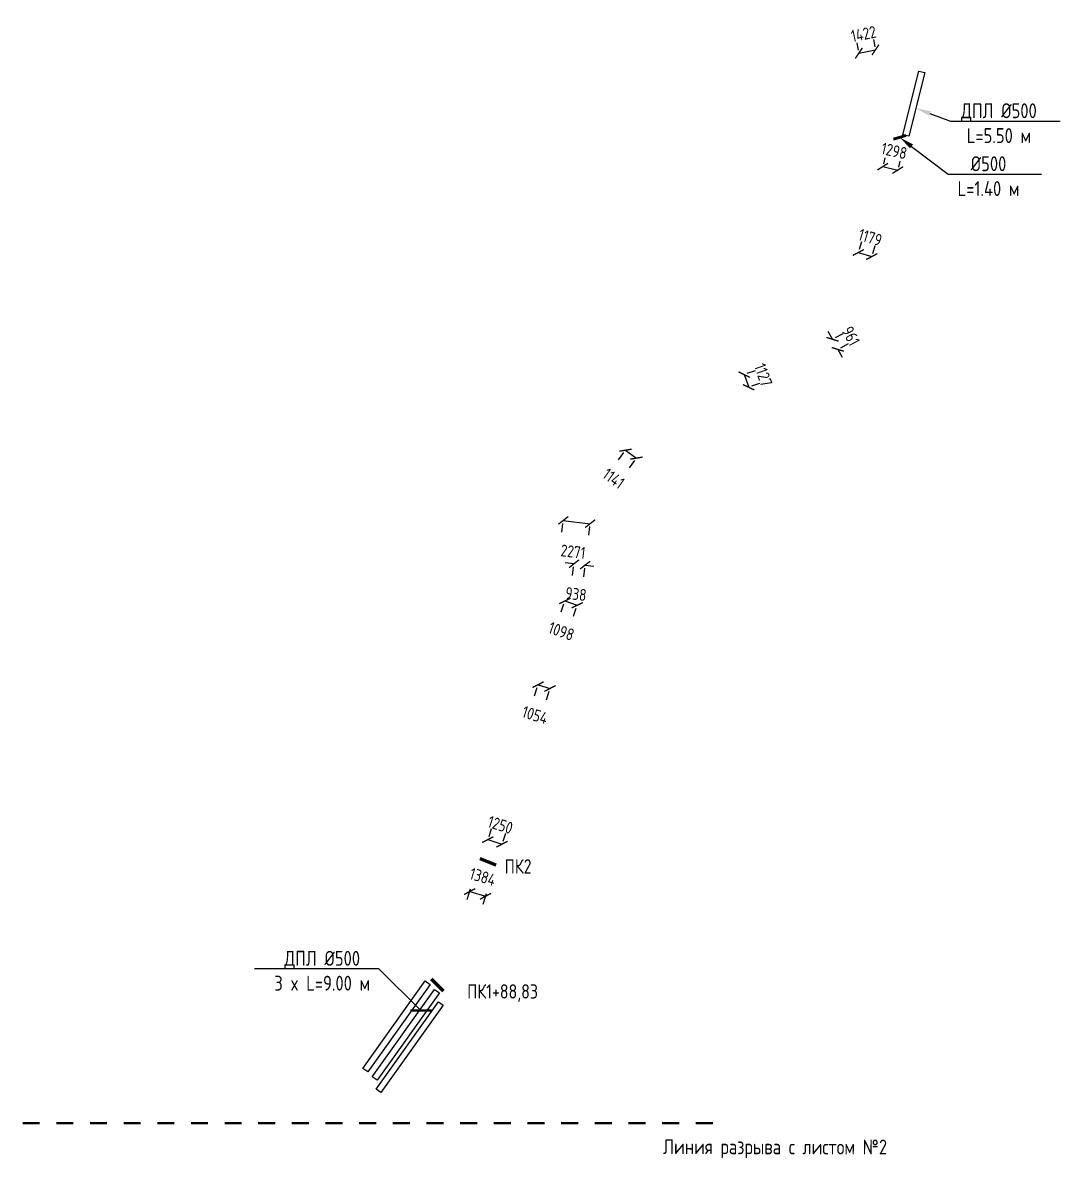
# Model space of a CAD drawing. Header units: millimetres. Extents: x 23834235 to 25435680, y -11289 to 22997815.
# Drawn here: x 24216645 to 24303643, y 22559417 to 22654640 of the extents above; entities that cross this region are included whole.
import ezdxf
from ezdxf import colors
from ezdxf.entities.mleader import LeaderData, LeaderLine
from ezdxf.math import Vec2, Vec3

# ---------------------------------------------------------------- set-up
doc = ezdxf.new("R2010")
doc.units = ezdxf.units.MM
doc.linetypes.add('Штриховая', pattern=[2822.222233, 1411.111116, -1411.111116])
doc.layers.add('Выноски', color=7, linetype='Continuous')
for name, color, linetype, lineweight in [('Лотки К2', 30, 'Continuous', 30), ('Пикеты', 1, 'Continuous', 60), ('Труба К2', 7, 'Continuous', 60)]:
    doc.layers.add(name, color=color, linetype=linetype, lineweight=lineweight)
doc.styles.add('GOST 2.304', font='GOST_type.ttf')
doc.styles.get("Standard").update_dxf_attribs({"font": 'arial.ttf'})
doc.dimstyles.new('STANDARD$0', dxfattribs={"dimscale": 100, "dimtxt": 2.5, "dimasz": 1, "dimexe": 0.5, "dimexo": 2, "dimgap": 1, "dimtad": 1, "dimdec": 0, "dimzin": 0, "dimdsep": 46, "dimtxsty": 'Standard', "dimblk1": 'OBLIQUE', "dimblk2": 'OBLIQUE', "dimsah": 1, "dimcen": 2, "dimadec": 0, "dimazin": 0, "dimtfac": 1, "dimtdec": 4, "dimtofl": 0, "dimtmove": 2, "dimatfit": 3, "dimldrblk": 'OBLIQUE', "dimfxl": 1, "dimtolj": 1, "dimtzin": 0, "dimarcsym": 0})

# ---------------------------------------------------------------- blocks, each defined once
blk = doc.blocks.new('_ArchTick')
at = {"color": 0, "linetype": 'ByBlock', "const_width": 0.15}
blk.add_lwpolyline([(-0.5, -0.5), (0.5, 0.5)], dxfattribs=at)
blk = doc.blocks.new('*D36')
at = {"color": 0, "lineweight": -2, "transparency": 16777216}
for p, q in [((24286576, 22652948), (24286700, 22652331)), ((24287970, 22653230), (24288094, 22652612)), ((24286750, 22652086), (24288144, 22652367))]:
    blk.add_line(p, q, dxfattribs=at)
at = {"color": 0, "lineweight": -2, "transparency": 16777216, "xscale": 750.0000000000001, "yscale": 750.0000000000001, "zscale": 750.0000000000001}
for p, rotation in [((24288144, 22652367), 11.40677586926352), ((24286750, 22652086), 191.4067758692635)]:
    blk.add_blockref('_ArchTick', p, dxfattribs=dict(at, rotation=rotation))
at = {"color": 0, "transparency": 16777216, "insert": (24287150, 22653698), "char_height": 1000, "attachment_point": 5, "rotation": 11.40678, "style": 'GOST 2.304'}
blk.add_mtext('\\A1;1422', dxfattribs=at)
blk = doc.blocks.new('_Oblique')
at = {"color": 0, "linetype": 'ByBlock', "lineweight": -2}
blk.add_line((-0.5, -0.5), (0.5, 0.5), dxfattribs=at)
blk = doc.blocks.new('*D37')
at = {"color": 0, "lineweight": -2, "transparency": 16777216}
for p, q in [((24288919, 22643318), (24288806, 22642815)), ((24288750, 22642571), (24290016, 22642285)), ((24290185, 22643032), (24290072, 22642529))]:
    blk.add_line(p, q, dxfattribs=at)
at = {"color": 0, "lineweight": -2, "transparency": 16777216, "xscale": 750.0000000000001, "yscale": 750.0000000000001, "zscale": 750.0000000000001}
for p, rotation in [((24288750, 22642571), 167.2700864180438), ((24290016, 22642285), 347.2700864180438)]:
    blk.add_blockref('_ArchTick', p, dxfattribs=dict(at, rotation=rotation))
at = {"color": 0, "transparency": 16777216, "insert": (24289714, 22643892), "char_height": 1000, "attachment_point": 5, "rotation": 347.27009, "style": 'GOST 2.304'}
blk.add_mtext('\\A1;1298', dxfattribs=at)
blk = doc.blocks.new('*D38')
at = {"color": 0, "lineweight": -2, "transparency": 16777216}
for p, q in [((24286977, 22636265), (24286778, 22635610)), ((24288105, 22635923), (24287907, 22635268)), ((24286706, 22635370), (24287834, 22635028))]:
    blk.add_line(p, q, dxfattribs=at)
at = {"color": 0, "lineweight": -2, "transparency": 16777216, "xscale": 750.0000000000001, "yscale": 750.0000000000001, "zscale": 750.0000000000001}
for p, rotation in [((24286706, 22635370), 163.1334696628448), ((24287834, 22635028), 343.1334696628448)]:
    blk.add_blockref('_ArchTick', p, dxfattribs=dict(at, rotation=rotation))
at = {"color": 0, "transparency": 16777216, "insert": (24287705, 22636636), "char_height": 1000, "attachment_point": 5, "rotation": 343.13347, "style": 'GOST 2.304'}
blk.add_mtext('\\A1;1179', dxfattribs=at)
blk = doc.blocks.new('*D39')
at = {"color": 0, "lineweight": -2, "transparency": 16777216}
for p, q in [((24284541, 22628093), (24284190, 22628756)), ((24285404, 22628550), (24284762, 22628210)), ((24284990, 22627244), (24285341, 22626581)), ((24285853, 22627700), (24285211, 22627361))]:
    blk.add_line(p, q, dxfattribs=at)
at = {"color": 0, "lineweight": -2, "transparency": 16777216, "xscale": 750.0000000000001, "yscale": 750.0000000000001, "zscale": 750.0000000000001}
for p, rotation in [((24284541, 22628093), 297.8898632107067), ((24284990, 22627244), 117.8898632107068)]:
    blk.add_blockref('_ArchTick', p, dxfattribs=dict(at, rotation=rotation))
at = {"color": 0, "transparency": 16777216, "insert": (24286092, 22628370), "char_height": 1000, "attachment_point": 5, "rotation": 297.88986, "style": 'GOST 2.304'}
blk.add_mtext('\\A1;961', dxfattribs=at)
blk = doc.blocks.new('*D40')
at = {"color": 0, "lineweight": -2, "transparency": 16777216}
for p, q in [((24278053, 22625458), (24277373, 22625216)), ((24277137, 22625132), (24277515, 22624070)), ((24278430, 22624396), (24277751, 22624154))]:
    blk.add_line(p, q, dxfattribs=at)
at = {"color": 0, "lineweight": -2, "transparency": 16777216, "xscale": 750.0000000000001, "yscale": 750.0000000000001, "zscale": 750.0000000000001}
for p, rotation in [((24277137, 22625132), 109.5762477072128), ((24277515, 22624070), 289.5762477072128)]:
    blk.add_blockref('_ArchTick', p, dxfattribs=dict(at, rotation=rotation))
at = {"color": 0, "transparency": 16777216, "insert": (24278740, 22625104), "char_height": 1000, "attachment_point": 5, "rotation": 289.57625, "style": 'GOST 2.304'}
blk.add_mtext('\\A1;1127', dxfattribs=at)
blk = doc.blocks.new('*D41')
at = {"color": 0, "lineweight": -2, "transparency": 16777216}
for p, q in [((24266603, 22617982), (24267036, 22618589)), ((24267181, 22618793), (24268110, 22618131)), ((24267531, 22617320), (24267964, 22617927))]:
    blk.add_line(p, q, dxfattribs=at)
at = {"color": 0, "lineweight": -2, "transparency": 16777216, "xscale": 750.0000000000001, "yscale": 750.0000000000001, "zscale": 750.0000000000001}
for p, rotation in [((24267181, 22618793), 144.5166799097539), ((24268110, 22618131), 324.5166799097539)]:
    blk.add_blockref('_ArchTick', p, dxfattribs=dict(at, rotation=rotation))
at = {"color": 0, "transparency": 16777216, "insert": (24266193, 22616425), "char_height": 1000, "attachment_point": 5, "rotation": 324.51668, "style": 'GOST 2.304'}
blk.add_mtext('\\A1;1141', dxfattribs=at)
blk = doc.blocks.new('*D42')
at = {"color": 0, "lineweight": -2, "transparency": 16777216}
for p, q in [((24261970, 22612906), (24264224, 22612632)), ((24261851, 22611932), (24261939, 22612658)), ((24264105, 22611658), (24264194, 22612384))]:
    blk.add_line(p, q, dxfattribs=at)
at = {"color": 0, "lineweight": -2, "transparency": 16777216, "xscale": 750.0000000000001, "yscale": 750.0000000000001, "zscale": 750.0000000000001}
for p, rotation in [((24261970, 22612906), 173.058284002889), ((24264224, 22612632), 353.058284002889)]:
    blk.add_blockref('_ArchTick', p, dxfattribs=dict(at, rotation=rotation))
at = {"color": 0, "transparency": 16777216, "insert": (24262794, 22610285), "char_height": 1000, "attachment_point": 5, "rotation": 353.05828, "style": 'GOST 2.304'}
blk.add_mtext('\\A1;2271', dxfattribs=at)
blk = doc.blocks.new('*D43')
at = {"color": 0, "lineweight": -2, "transparency": 16777216}
for p, q in [((24262869, 22609270), (24262125, 22609360)), ((24262750, 22608290), (24262839, 22609022)), ((24263801, 22609156), (24264545, 22609066)), ((24263682, 22608177), (24263771, 22608908))]:
    blk.add_line(p, q, dxfattribs=at)
at = {"color": 0, "lineweight": -2, "transparency": 16777216, "xscale": 750.0000000000001, "yscale": 750.0000000000001, "zscale": 750.0000000000001}
for p, rotation in [((24262869, 22609270), 353.0582840029051), ((24263801, 22609156), 173.0582840029052)]:
    blk.add_blockref('_ArchTick', p, dxfattribs=dict(at, rotation=rotation))
at = {"color": 0, "transparency": 16777216, "insert": (24263033, 22606729), "char_height": 1000, "attachment_point": 5, "rotation": 353.05828, "style": 'GOST 2.304'}
blk.add_mtext('\\A1;938', dxfattribs=at)
blk = doc.blocks.new('*D44')
at = {"color": 0, "lineweight": -2, "transparency": 16777216}
for p, q in [((24262105, 22606153), (24263143, 22605795)), ((24261787, 22605230), (24262023, 22605916)), ((24262825, 22604873), (24263061, 22605559))]:
    blk.add_line(p, q, dxfattribs=at)
at = {"color": 0, "lineweight": -2, "transparency": 16777216, "xscale": 750.0000000000001, "yscale": 750.0000000000001, "zscale": 750.0000000000001}
for p, rotation in [((24262105, 22606153), 161.004265954888), ((24263143, 22605795), 341.004265954888)]:
    blk.add_blockref('_ArchTick', p, dxfattribs=dict(at, rotation=rotation))
at = {"color": 0, "transparency": 16777216, "insert": (24261809, 22603608), "char_height": 1000, "attachment_point": 5, "rotation": 341.00427, "style": 'GOST 2.304'}
blk.add_mtext('\\A1;1098', dxfattribs=at)
blk = doc.blocks.new('*D45')
at = {"color": 0, "lineweight": -2, "transparency": 16777216}
for p, q in [((24259556, 22598184), (24259780, 22598892)), ((24259855, 22599130), (24260860, 22598812)), ((24260560, 22597866), (24260784, 22598574))]:
    blk.add_line(p, q, dxfattribs=at)
at = {"color": 0, "lineweight": -2, "transparency": 16777216, "xscale": 750.0000000000001, "yscale": 750.0000000000001, "zscale": 750.0000000000001}
for p, rotation in [((24259855, 22599130), 162.4347204935371), ((24260860, 22598812), 342.4347204935371)]:
    blk.add_blockref('_ArchTick', p, dxfattribs=dict(at, rotation=rotation))
at = {"color": 0, "transparency": 16777216, "insert": (24259603, 22596587), "char_height": 1000, "attachment_point": 5, "rotation": 342.43472, "style": 'GOST 2.304'}
blk.add_mtext('\\A1;1054', dxfattribs=at)
blk = doc.blocks.new('*D46')
at = {"color": 0, "lineweight": -2, "transparency": 16777216}
for p, q in [((24255640, 22586140), (24256829, 22585756)), ((24255933, 22587049), (24255716, 22586377)), ((24257122, 22586665), (24256906, 22585994))]:
    blk.add_line(p, q, dxfattribs=at)
at = {"color": 0, "lineweight": -2, "transparency": 16777216, "xscale": 750.0000000000001, "yscale": 750.0000000000001, "zscale": 750.0000000000001}
for p, rotation in [((24255640, 22586140), 162.1194302826839), ((24256829, 22585756), 342.1194302826839)]:
    blk.add_blockref('_ArchTick', p, dxfattribs=dict(at, rotation=rotation))
at = {"color": 0, "transparency": 16777216, "insert": (24256695, 22587376), "char_height": 1000, "attachment_point": 5, "rotation": 342.11943, "style": 'GOST 2.304'}
blk.add_mtext('\\A1;1250', dxfattribs=at)
blk = doc.blocks.new('*D47')
at = {"color": 0, "lineweight": -2, "transparency": 16777216}
for p, q in [((24253923, 22581123), (24254195, 22582024)), ((24254123, 22581785), (24255448, 22581385)), ((24255248, 22580723), (24255520, 22581625))]:
    blk.add_line(p, q, dxfattribs=at)
at = {"color": 0, "lineweight": -2, "transparency": 16777216, "xscale": 750.0000000000001, "yscale": 750.0000000000001, "zscale": 750.0000000000001}
for p, rotation in [((24254123, 22581785), 163.224765476783), ((24255448, 22581385), 343.224765476783)]:
    blk.add_blockref('_ArchTick', p, dxfattribs=dict(at, rotation=rotation))
at = {"color": 0, "transparency": 16777216, "insert": (24255218, 22583022), "char_height": 1000, "attachment_point": 5, "rotation": 343.22477, "style": 'GOST 2.304'}
blk.add_mtext('\\A1;1384', dxfattribs=at)

msp = doc.modelspace()

# ---------------------------------------------------------------- linework, layer by layer
at = {"color": 1, "linetype": 'Штриховая', "lineweight": 50}
msp.add_line((24216644.893, 22562352.881, 115163), (24274518.564, 22562352.881, 115163), dxfattribs=at)
at = {"layer": 'Лотки К2'}
for points in [[(24292273.93, 22650453.233), (24290939.475, 22645117.577), (24290454.415, 22645238.891), (24291788.871, 22650574.548)], [(24245166.188, 22566959.837), (24250394.334, 22574285.579), (24250801.32, 22573995.126), (24245573.174, 22566669.385)], [(24245955.066, 22566253.559), (24251183.212, 22573579.301), (24251590.198, 22573288.848), (24246362.052, 22565963.107)], [(24246267.335, 22565218.78), (24251495.481, 22572544.521), (24251902.466, 22572254.069), (24246674.321, 22564928.327)]]:
    msp.add_lwpolyline(points, close=True, dxfattribs=at)
at = {"layer": 'Пикеты', "color": 240, "lineweight": 70, "true_color": 0xed1f24}
for p, q in [((24256336.613, 22583985.53), (24254991.308, 22584530.884)), ((24251935.522, 22573418.162), (24250908.216, 22574443.784))]:
    msp.add_line(p, q, dxfattribs=at)
at = {"layer": 'Труба К2'}
msp.add_line((24290696.945, 22645178.234), (24289655.427, 22644875.573), dxfattribs=at)

# ---------------------------------------------------------------- texts
at = {"insert": (24270336.873, 22561018.484), "char_height": 1250, "attachment_point": 1, "rotation": 359.89890485, "style": 'GOST 2.304'}
msp.add_mtext_dynamic_manual_height_columns('Линия разрыва с листом №2', width=25694.82588, gutter_width=12.5, heights=[0], dxfattribs=at)
at = {"layer": 'Пикеты', "style": 'GOST 2.304'}
for s, p in [('ПК2', (24257051.708, 22583291.255, -228747)), ('ПК1+88,83', (24253910.2, 22572808.184, -228747))]:
    msp.add_text(s, height=1200, dxfattribs=at).set_placement(p)

# ---------------------------------------------------------------- dimensions: what is measured, and where the dimension line sits
for p1, p2, distance, picture, middle in [((24286773.38, 22651968.188), (24288167.675, 22652249.498), 120.184, '*D36', (24287149.957, 22653697.725)), ((24288698.938, 22642342.881), (24289964.937, 22642056.881), 233.621, '*D37', (24289714.187, 22643891.934)), ((24286686.712, 22635307.949), (24287815.043, 22634965.855), 65.257, '*D38', (24287705.233, 22636635.511)), ((24284519.937, 22628081.881), (24284969.477, 22627232.484), 23.698, '*D39', (24286092.372, 22628370.429)), ((24277110.358, 22625122.706), (24277488.078, 22624060.551), 28.731, '*D40', (24278740.257, 22625104.086)), ((24267183.119, 22618795.992), (24268111.938, 22618133.88), -4.063, '*D41', (24266193.383, 22616425.043)), ((24261971.937, 22612924.88), (24264226.249, 22612650.413), -18.548, '*D42', (24262794.443, 22610285.432)), ((24262870.945, 22609283.141), (24263802.468, 22609169.726), -13.528, '*D43', (24263032.664, 22606729.202)), ((24262112.482, 22606175.627), (24263150.449, 22605818.313), -24.156, '*D44', (24261809.16, 22603608.245)), ((24259857.803, 22599137.743), (24260862.212, 22598819.796), -8.105, '*D45', (24259602.757, 22596586.586)), ((24255626.044, 22586097.317), (24256815.353, 22585713.626), 44.37, '*D46', (24256695.092, 22587375.926)), ((24253634.692, 22580165.44), (24254959.644, 22579766.038), 1691.392, '*D47', (24255218.365, 22583021.661))]:
    dim = msp.add_aligned_dim(p1=p1, p2=p2, distance=distance, dimstyle='STANDARD$0', override={"dimscale": 500, "dimtxt": 2, "dimasz": 1.5, "dimtxsty": 'GOST 2.304', "dimblk1": 'ArchTick', "dimblk2": 'ArchTick'})
    dim.commit()
    dim.dimension.update_dxf_attribs({"geometry": picture, "text_midpoint": middle})

# ---------------------------------------------------------------- leaders
at = {"layer": 'Выноски', "color": 0, "lineweight": -2}
ml = msp.add_multileader_mtext('Standard', dxfattribs=at)
ml.set_content('{\\C0;ДПЛ %%C500\\PL=5.50 м}', color=5, style='GOST 2.304')
ml.set_leader_properties(lineweight=-3)
ml.build(insert=Vec2(0, 0))
ml.multileader.update_dxf_attribs({"text_left_attachment_type": 6, "text_right_attachment_type": 6, "dogleg_length": 1, "arrow_head_size": 1250, "scale": 500})
ctx = ml.context
ctx.base_point, ctx.scale, ctx.char_height, ctx.arrow_head_size, ctx.landing_gap_size, ctx.plane_origin = Vec3(24294530.46, 22646382.707), 500, 1250, 1250, 900, Vec3(24293293.26, 22622658.326)
ctx.left_attachment, ctx.right_attachment, ctx.text_align_type = 6, 6, 1
notes = []
notes.append((ctx, [(0, (1, 1, 0), (24294430.612, 22646382.707), (1, 0), 99.848, [(1, [(24291539.499, 22647469.518)], 0, [])])]))
ctx.mtext.insert, ctx.mtext.alignment, ctx.mtext.flow_direction = Vec3(24298499.616, 22647882.707), 2, 5
ml = msp.add_multileader_mtext('Standard', dxfattribs=at)
ml.set_content('{\\C0;%%C500\\PL=1.40 м}', color=5, style='GOST 2.304')
ml.set_leader_properties(lineweight=-3)
ml.build(insert=Vec2(0, 0))
ml.multileader.update_dxf_attribs({"text_left_attachment_type": 6, "text_right_attachment_type": 6, "dogleg_length": 1, "arrow_head_size": 1250, "scale": 500})
ctx = ml.context
ctx.base_point, ctx.scale, ctx.char_height, ctx.arrow_head_size, ctx.landing_gap_size, ctx.plane_origin = Vec3(24294328, 22641940.51), 500, 1250, 1250, 900, Vec3(24291929.947, 22620215.711)
ctx.left_attachment, ctx.right_attachment, ctx.text_align_type = 6, 6, 1
notes.append((ctx, [(0, (1, 1, 0), (24294228.153, 22641940.51), (1, 0), 99.848, [(1, [(24290176.186, 22645026.903)], 0, [])])]))
ctx.mtext.insert, ctx.mtext.alignment, ctx.mtext.flow_direction = Vec3(24297626.589, 22643440.51), 2, 5
ml = msp.add_multileader_mtext('Standard', dxfattribs=at)
ml.set_content('{\\C0;ДПЛ %%C500\\P3 x L=9.00 м}', color=5, style='GOST 2.304')
ml.set_leader_properties(lineweight=-3)
ml.set_arrow_properties(name='ARCHTICK')
ml.build(insert=Vec2(0, 0))
ml.multileader.update_dxf_attribs({"text_left_attachment_type": 6, "text_right_attachment_type": 6, "dogleg_length": 1, "arrow_head_size": 1250, "scale": 500})
ctx = ml.context
ctx.base_point, ctx.scale, ctx.char_height, ctx.arrow_head_size, ctx.landing_gap_size, ctx.plane_origin = Vec3(24237102.266, 22575309.834, 105124), 500, 1250, 1250, 900, Vec3(24238040.425, 22549249.39, 105124)
ctx.left_attachment, ctx.right_attachment, ctx.text_align_type = 6, 6, 1
notes.append((ctx, [(1, (1, 1, 0), (24246513.729, 22575309.834, 105124), (-1, 0), 99.848, [(1, [(24250038.067, 22571802.117, 105124)], 0, [])])]))
ctx.mtext.insert, ctx.mtext.alignment, ctx.mtext.flow_direction = Vec3(24241758.074, 22576809.834, 105124), 2, 5
for ctx, leaders in notes:
    for number, flags, end, landing, length, lines in leaders:
        leader = LeaderData()
        leader.index, (leader.has_last_leader_line, leader.has_dogleg_vector, leader.attachment_direction) = number, flags
        leader.last_leader_point, leader.dogleg_vector, leader.dogleg_length = Vec3(end), Vec3(landing), length
        for number, points, colour, breaks in lines:
            line = LeaderLine()
            line.index, line.vertices, line.color, line.breaks = number, Vec3.list(points), colors.encode_raw_color(colour), breaks
            leader.lines.append(line)
        ctx.leaders.append(leader)

doc.saveas('drawing.dxf')
